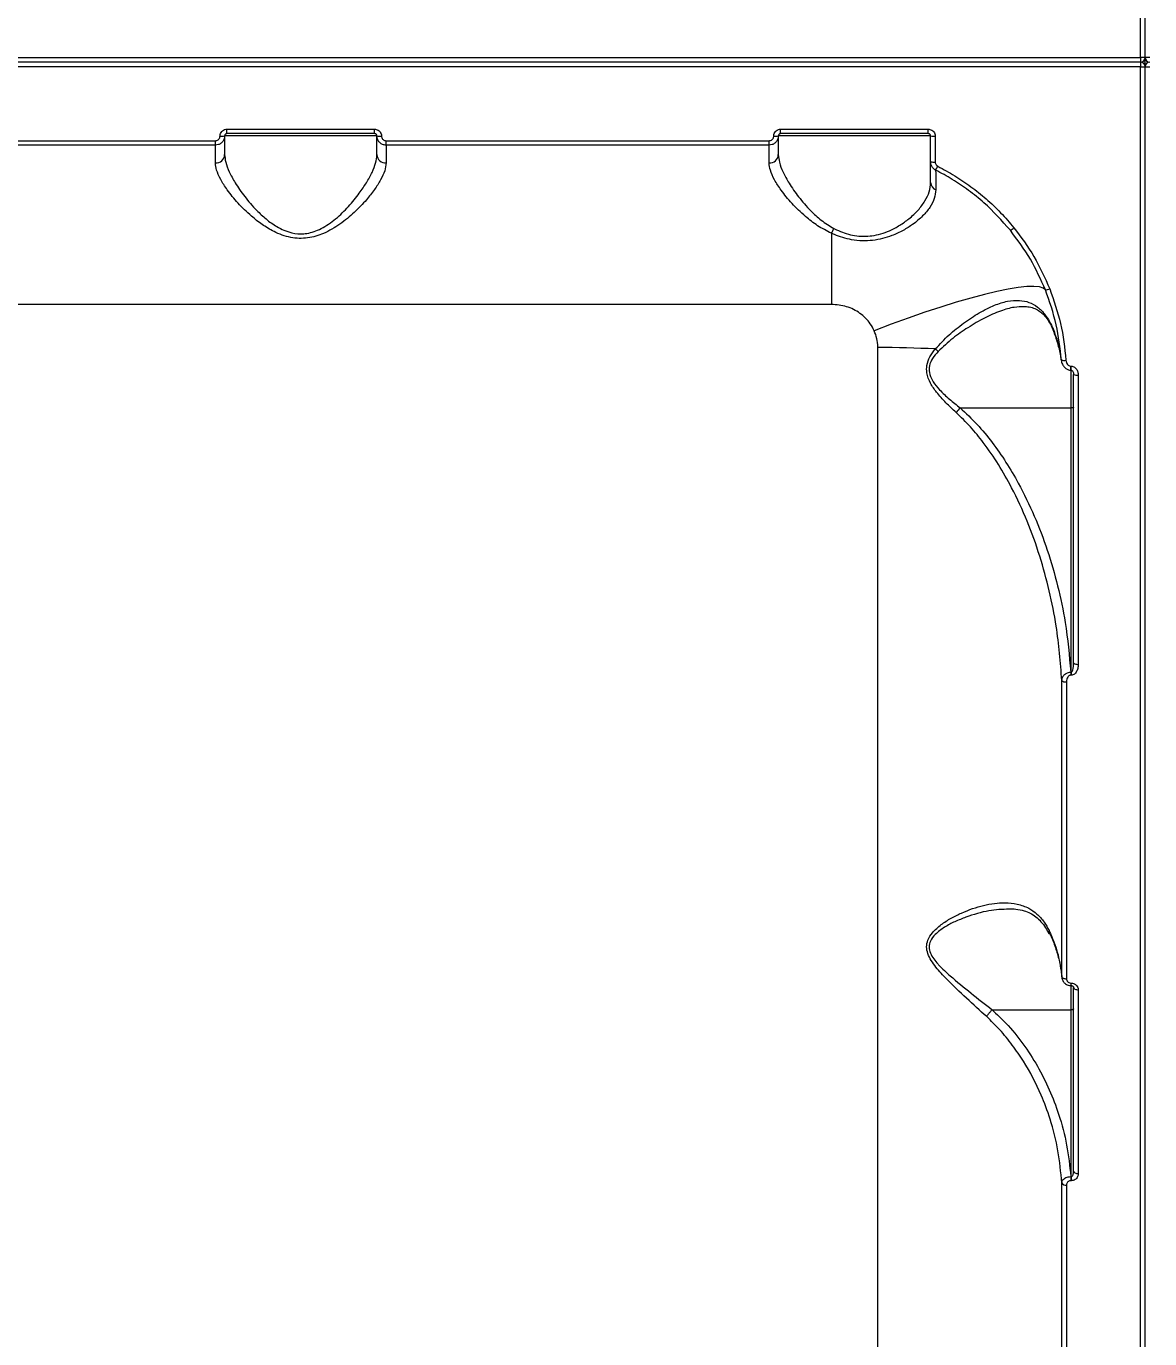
# Model space of a CAD drawing. Header units: millimetres. Extents: x -8760 to 8364, y -7998 to 7451.
# Drawn here: x -181.1 to 62.4, y -2685.2 to -2400.8 of the extents above; entities that cross this region are included whole.
import ezdxf

# ---------------------------------------------------------------- set-up
doc = ezdxf.new("R2010")
doc.units = ezdxf.units.MM
for name, color, linetype in [('DIKOM_ОБЪЕКТ', 7, 'Continuous'), ('DIKOM_РАЗМЕР_ЗОНА', 7, 'Continuous'), ('DIKOM_РАЗМЕР_ОБЪЕКТА', 7, 'Continuous')]:
    doc.layers.add(name, color=color, linetype=linetype)
doc.styles.add('style1', font='arial.ttf', dxfattribs={"width": 0.8})
doc.dimstyles.new('1-50', dxfattribs={"dimtxt": 300, "dimasz": 200, "dimexe": 100, "dimexo": 0, "dimgap": 100, "dimtad": 1, "dimtxsty": 'style1', "dimcen": 200, "dimclrd": 7, "dimclre": 7, "dimclrt": 7, "dimadec": 1, "dimazin": 2, "dimtfac": 1, "dimtmove": 0, "dimatfit": 2, "dimfxl": 0, "dimlwd": 25, "dimlwe": 18, "dimarcsym": 0})

# ---------------------------------------------------------------- blocks, each defined once
blk = doc.blocks.new('*D21')
at = {"layer": 'Defpoints', "color": 0, "transparency": 16777216}
for p in [(-7755.65, -10.55), (8364.4, -2410.44), (8364.4, -7897.56)]:
    blk.add_point(p, dxfattribs=at)
at = {"layer": 'DIKOM_РАЗМЕР_ЗОНА', "color": 7, "lineweight": 18, "transparency": 16777216}
for p, q in [((-7755.65, -10.55), (-7755.65, -7997.56)), ((8364.4, -2410.44), (8364.4, -7997.56))]:
    blk.add_line(p, q, dxfattribs=at)
at = {"layer": 'DIKOM_РАЗМЕР_ЗОНА', "color": 7, "lineweight": 25, "transparency": 16777216}
blk.add_line((-7555.65, -7897.56), (8164.4, -7897.56), dxfattribs=at)
at = {"layer": 'DIKOM_РАЗМЕР_ЗОНА', "color": 7, "transparency": 16777216}
for points in [[(-7555.65, -7864.23), (-7555.65, -7930.9), (-7755.65, -7897.56)], [(8164.4, -7864.23), (8164.4, -7930.9), (8364.4, -7897.56)]]:
    blk.add_solid(points, dxfattribs=at)
at = {"layer": 'DIKOM_РАЗМЕР_ЗОНА', "color": 7, "transparency": 16777216, "insert": (1040.74, -7644.39), "char_height": 300, "attachment_point": 5, "style": 'style1'}
blk.add_mtext('16100', dxfattribs=at)
blk = doc.blocks.new('*D19')
at = {"layer": 'Defpoints', "color": 0, "transparency": 16777216}
for p in [(-5756.7, -306.55), (6365.48, -2710.55), (6365.48, -7111.41)]:
    blk.add_point(p, dxfattribs=at)
at = {"layer": 'DIKOM_РАЗМЕР_ОБЪЕКТА', "color": 7, "lineweight": 18, "transparency": 16777216}
for p, q in [((-5756.7, -306.55), (-5756.7, -7211.41)), ((6365.48, -2710.55), (6365.48, -7211.41))]:
    blk.add_line(p, q, dxfattribs=at)
at = {"layer": 'DIKOM_РАЗМЕР_ОБЪЕКТА', "color": 7, "lineweight": 25, "transparency": 16777216}
blk.add_line((-5556.7, -7111.41), (6165.48, -7111.41), dxfattribs=at)
at = {"layer": 'DIKOM_РАЗМЕР_ОБЪЕКТА', "color": 7, "transparency": 16777216}
for points in [[(-5556.7, -7078.08), (-5556.7, -7144.75), (-5756.7, -7111.41)], [(6165.48, -7078.08), (6165.48, -7144.75), (6365.48, -7111.41)]]:
    blk.add_solid(points, dxfattribs=at)
at = {"layer": 'DIKOM_РАЗМЕР_ОБЪЕКТА', "color": 7, "transparency": 16777216, "insert": (1047.24, -6858.24), "char_height": 300, "attachment_point": 5, "style": 'style1'}
blk.add_mtext('12100', dxfattribs=at)

msp = doc.modelspace()

# ---------------------------------------------------------------- linework, layer by layer
at = {"layer": 'DIKOM_ОБЪЕКТ', "color": 7, "linetype": 'Continuous', "lineweight": 15}
for p, q in [((60.392, -2407.552), (60.392, -1988.554)), ((61.392, -2407.554), (61.392, -1989.554)), ((-423.608, -2407.552), (60.392, -2407.552)), ((60.392, -2408.554), (-423.608, -2408.554)), ((60.392, -2407.552), (60.392, -2408.554)), ((60.392, -2408.554), (60.392, -2409.557)), ((61.392, -2409.554), (61.392, -2407.554)), ((60.392, -2409.557), (-423.608, -2409.557)), ((60.392, -2828.554), (60.392, -2409.557)), ((61.392, -2827.554), (61.392, -2409.554)), ((-137.608, -2423.089), (-105.608, -2423.089)), ((-137.608, -2424.054), (-137.608, -2423.089)), ((-105.608, -2424.054), (-105.608, -2423.089)), ((-17.608, -2423.089), (14.392, -2423.089)), ((-17.608, -2424.054), (-17.608, -2423.089)), ((14.392, -2424.054), (14.392, -2423.089)), ((-223.108, -2425.595), (-140.108, -2425.595)), ((-140.108, -2426.554), (-140.108, -2425.595)), ((-138.108, -2424.554), (-138.108, -2428.605)), ((-105.108, -2424.554), (-138.108, -2424.554)), ((-105.608, -2424.054), (-137.608, -2424.054)), ((-105.108, -2428.605), (-105.108, -2424.554)), ((-103.108, -2425.595), (-20.108, -2425.595)), ((-103.108, -2426.554), (-103.108, -2425.595)), ((-20.108, -2426.554), (-20.108, -2425.595)), ((-18.108, -2424.554), (-18.108, -2428.605)), ((14.892, -2424.554), (-18.108, -2424.554)), ((14.392, -2424.054), (-17.608, -2424.054)), ((14.892, -2430.167), (14.892, -2424.554)), ((15.892, -2424.592), (15.892, -2430.219)), ((-140.108, -2426.554), (-223.108, -2426.554)), ((-140.108, -2430.412), (-140.108, -2426.554)), ((-103.108, -2426.554), (-103.108, -2430.412)), ((-20.108, -2426.554), (-103.108, -2426.554)), ((-20.108, -2430.412), (-20.108, -2426.554)), ((-6.608, -2445.648), (-6.608, -2461.057)), ((-6.608, -2461.057), (-356.608, -2461.057)), ((41.494, -2466.705), (41.504, -2466.728)), ((3.442, -2790.554), (3.442, -2470.402)), ((45.297, -2474.458), (45.392, -2474.458)), ((45.297, -2475.301), (45.297, -2474.458)), ((45.392, -2475.301), (45.392, -2474.458)), ((45.297, -2475.301), (45.392, -2475.301)), ((45.392, -2483.471), (45.392, -2475.291)), ((45.892, -2538.755), (45.892, -2476.238)), ((46.892, -2476.4), (46.892, -2539.066)), ((21.279, -2483.471), (45.392, -2483.471)), ((45.392, -2540.76), (45.392, -2483.471)), ((43.334, -2606.749), (43.334, -2542.569)), ((45.27, -2540.76), (45.392, -2540.76)), ((45.27, -2540.76), (45.27, -2541.407)), ((45.392, -2541.407), (45.27, -2541.407)), ((45.392, -2540.76), (45.392, -2541.407)), ((44.332, -2542.866), (44.332, -2607.187)), ((43.268, -2606.458), (43.302, -2606.883)), ((45.359, -2608.16), (45.392, -2608.16)), ((45.359, -2608.684), (45.359, -2608.16)), ((45.359, -2608.684), (45.392, -2608.684)), ((45.392, -2608.684), (45.392, -2608.16)), ((45.392, -2613.907), (45.392, -2608.683)), ((45.892, -2648.866), (45.892, -2609.097)), ((46.892, -2609.576), (46.892, -2649.439)), ((28.231, -2613.907), (45.392, -2613.907)), ((45.392, -2650.061), (45.392, -2613.907)), ((45.288, -2650.061), (45.392, -2650.061)), ((45.288, -2650.061), (45.288, -2650.961)), ((45.392, -2650.061), (45.392, -2650.961)), ((43.334, -2717.221), (43.334, -2651.39)), ((44.332, -2651.927), (44.332, -2717.904)), ((45.392, -2650.961), (45.288, -2650.961))]:
    msp.add_line(p, q, dxfattribs=at)
at = {"layer": 'DIKOM_ОБЪЕКТ', "color": 7, "linetype": 'Continuous', "lineweight": 15, "flags": 128}
for points in [[(39.785, -2457.938), (39.308, -2457.524), (38.469, -2457.26), (37.276, -2457.151), (35.742, -2457.196), (33.882, -2457.396), (31.714, -2457.749), (29.259, -2458.251), (26.541, -2458.897), (23.589, -2459.681), (20.429, -2460.595), (17.095, -2461.63), (13.618, -2462.776), (10.033, -2464.021), (6.376, -2465.353), (2.682, -2466.76)], [(41.438, -2466.376), (41.468, -2466.627), (41.494, -2466.705)], [(45.892, -2483.305), (45.882, -2483.338), (45.853, -2483.369), (45.807, -2483.397), (45.745, -2483.422), (45.669, -2483.443), (45.583, -2483.458), (45.489, -2483.468), (45.392, -2483.471)], [(45.892, -2538.755), (45.911, -2538.816), (45.968, -2538.874), (46.06, -2538.928), (46.185, -2538.975), (46.336, -2539.013), (46.509, -2539.042), (46.697, -2539.06), (46.892, -2539.066)], [(43.334, -2606.749), (43.365, -2606.836), (43.43, -2606.919), (43.527, -2606.995), (43.651, -2607.061), (43.799, -2607.115), (43.966, -2607.154), (44.146, -2607.179), (44.332, -2607.187)], [(45.892, -2609.097), (45.911, -2609.191), (45.968, -2609.28), (46.06, -2609.363), (46.185, -2609.436), (46.336, -2609.495), (46.509, -2609.54), (46.697, -2609.567), (46.892, -2609.576)], [(45.892, -2613.746), (45.882, -2613.777), (45.853, -2613.807), (45.807, -2613.835), (45.745, -2613.859), (45.669, -2613.88), (45.583, -2613.894), (45.489, -2613.904), (45.392, -2613.907)], [(45.892, -2648.866), (45.911, -2648.978), (45.968, -2649.085), (46.06, -2649.184), (46.185, -2649.271), (46.336, -2649.343), (46.509, -2649.396), (46.697, -2649.428), (46.892, -2649.439)]]:
    msp.add_lwpolyline(points, dxfattribs=at)
at = {"layer": 'DIKOM_ОБЪЕКТ', "color": 7, "linetype": 'Continuous', "lineweight": 15}
for centre, radius, start, end in [((60.644, -2511.5), 103.948, 89.58779, 90.13902), ((60.392, -2407.554), 1, 270, 0), ((60.392, -2409.554), 1, 0, 90), ((62.139, -2511.529), 103.977, 89.86106, 90.41213), ((62.392, -2407.554), 1, 180, 270), ((62.392, -2409.554), 1, 90, 180), ((60.64, -2303.89), 105.667, 269.86547, 270.40773), ((62.144, -2303.859), 105.697, 269.59235, 270.13445), ((-138.859, -2418.018), 6.579, 267.82406, 276.54835), ((-104.358, -2418.021), 6.576, 263.44974, 272.17733), ((-18.859, -2418.018), 6.579, 267.82406, 276.54835), ((15.642, -2418.021), 6.576, 263.44974, 272.17733), ((-140.017, -2428.503), 1.911, 267.24766, 356.95259), ((-103.2, -2428.503), 1.911, 183.04741, 272.75234), ((-20.017, -2428.503), 1.911, 267.24766, 356.95259), ((15.642, -2425.335), 4.89, 261.17246, 272.92422), ((7.742, -2426.965), 9.636, 328.83981, 334.50477), ((16.652, -2434.6), 1.761, 181.82847, 248.86023), ((-12.966, -2441.698), 7.485, 328.14947, 337.16686), ((30.538, -2441.846), 3.55, 297.45, 312.80072), ((39.629, -2455.563), 2.38, 273.76424, 297.08716), ((3.562, -2706.807), 236.405, 87.00374, 90.02925), ((20.081, -2466.305), 6.071, 226.72684, 234.35895), ((43.87, -2471.221), 1.971, 250.87044, 280.20121), ((46.648, -2474.732), 1.686, 243.34066, 278.30673), ((27.419, -2489.458), 8.576, 135.72362, 144.58938), ((44.129, -2541.721), 1.163, 226.8684, 280.02927), ((44.182, -2651.01), 0.929, 204.11098, 279.28373)]:
    msp.add_arc(centre, radius, start, end, dxfattribs=at)
for points, knots in [([(-139.108, -2424.592), (-139.101, -2424.481), (-139.083, -2424.202), (-138.903, -2423.779), (-138.564, -2423.398), (-138.114, -2423.139), (-137.777, -2423.105), (-137.608, -2423.089)], [0, 0, 0, 0, 0.1418432, 0.3567215, 0.5713274, 0.7857229, 1, 1, 1, 1]), ([(-105.608, -2423.089), (-105.498, -2423.096), (-105.22, -2423.114), (-104.798, -2423.294), (-104.417, -2423.634), (-104.158, -2424.085), (-104.125, -2424.423), (-104.108, -2424.592)], [0, 0, 0, 0, 0.1405969, 0.3550832, 0.5698697, 0.7848831, 1, 1, 1, 1]), ([(-19.108, -2424.592), (-19.101, -2424.481), (-19.083, -2424.202), (-18.903, -2423.779), (-18.564, -2423.398), (-18.114, -2423.139), (-17.777, -2423.105), (-17.608, -2423.089)], [0, 0, 0, 0, 0.1418432, 0.3567215, 0.5713274, 0.7857229, 1, 1, 1, 1]), ([(14.392, -2423.089), (14.502, -2423.096), (14.78, -2423.114), (15.202, -2423.294), (15.583, -2423.634), (15.842, -2424.085), (15.875, -2424.423), (15.892, -2424.592)], [0, 0, 0, 0, 0.1406403, 0.3551158, 0.5698914, 0.784894, 1, 1, 1, 1]), ([(-138.108, -2424.554), (-138.118, -2424.702), (-138.143, -2425.074), (-138.383, -2425.637), (-138.835, -2426.144), (-139.434, -2426.488), (-139.884, -2426.532), (-140.108, -2426.554)], [0, 0, 0, 0, 0.14171743, 0.35641735, 0.57095318, 0.78545777, 1, 1, 1, 1]), ([(-140.108, -2425.595), (-139.996, -2425.584), (-139.771, -2425.561), (-139.472, -2425.389), (-139.246, -2425.135), (-139.126, -2424.853), (-139.113, -2424.666), (-139.108, -2424.592)], [0, 0, 0, 0, 0.2142487, 0.4285866, 0.6431397, 0.8580625, 1, 1, 1, 1]), ([(-137.608, -2424.054), (-137.665, -2424.06), (-137.777, -2424.071), (-137.927, -2424.157), (-138.04, -2424.284), (-138.1, -2424.424), (-138.106, -2424.517), (-138.108, -2424.554)], [0, 0, 0, 0, 0.21402875, 0.42818667, 0.64278306, 0.85790467, 1, 1, 1, 1]), ([(-105.108, -2424.554), (-105.114, -2424.498), (-105.125, -2424.386), (-105.211, -2424.236), (-105.338, -2424.123), (-105.479, -2424.063), (-105.572, -2424.057), (-105.608, -2424.054)], [0, 0, 0, 0, 0.21549743, 0.43065321, 0.64535769, 0.85960597, 1, 1, 1, 1]), ([(-103.108, -2426.554), (-103.255, -2426.545), (-103.626, -2426.52), (-104.189, -2426.281), (-104.697, -2425.829), (-105.042, -2425.229), (-105.086, -2424.779), (-105.108, -2424.554)], [0, 0, 0, 0, 0.1407129, 0.3554397, 0.5702892, 0.7851502, 1, 1, 1, 1]), ([(-104.108, -2424.592), (-104.097, -2424.705), (-104.075, -2424.931), (-103.903, -2425.231), (-103.649, -2425.458), (-103.368, -2425.578), (-103.182, -2425.59), (-103.108, -2425.595)], [0, 0, 0, 0, 0.2151466, 0.4301799, 0.6449571, 0.8594929, 1, 1, 1, 1]), ([(-18.108, -2424.554), (-18.118, -2424.702), (-18.143, -2425.074), (-18.383, -2425.637), (-18.835, -2426.144), (-19.434, -2426.488), (-19.884, -2426.532), (-20.108, -2426.554)], [0, 0, 0, 0, 0.14171803, 0.35641886, 0.57095559, 0.78549443, 1, 1, 1, 1]), ([(-20.108, -2425.595), (-19.996, -2425.584), (-19.771, -2425.561), (-19.472, -2425.389), (-19.246, -2425.135), (-19.126, -2424.853), (-19.113, -2424.666), (-19.108, -2424.592)], [0, 0, 0, 0, 0.2141755, 0.4285817, 0.6431367, 0.8580613, 1, 1, 1, 1]), ([(-17.608, -2424.054), (-17.665, -2424.06), (-17.777, -2424.071), (-17.927, -2424.157), (-18.04, -2424.284), (-18.1, -2424.424), (-18.106, -2424.517), (-18.108, -2424.554)], [0, 0, 0, 0, 0.21402875, 0.42818667, 0.64278306, 0.85790467, 1, 1, 1, 1]), ([(14.892, -2424.554), (14.886, -2424.498), (14.875, -2424.386), (14.789, -2424.236), (14.662, -2424.123), (14.521, -2424.063), (14.428, -2424.057), (14.392, -2424.054)], [0, 0, 0, 0, 0.21546488, 0.43058817, 0.64526022, 0.85947614, 1, 1, 1, 1]), ([(-138.108, -2428.605), (-138.061, -2429.129), (-137.96, -2430.265), (-137.157, -2432.346), (-135.802, -2434.858), (-133.833, -2437.704), (-131.538, -2440.377), (-129.161, -2442.593), (-127.169, -2444.044), (-125.262, -2445.028), (-123.33, -2445.683), (-121.599, -2445.827), (-119.977, -2445.636), (-118.692, -2445.309), (-116.501, -2444.364), (-113.903, -2442.528), (-111.176, -2439.847), (-108.996, -2437.163), (-107.313, -2434.663), (-106.118, -2432.453), (-105.283, -2430.37), (-105.167, -2429.198), (-105.108, -2428.605)], [0, 0, 0, 0, 0.0507143, 0.1099145, 0.1707246, 0.2426525, 0.3164729, 0.3637484, 0.4119872, 0.440046, 0.4688577, 0.5101009, 0.5210855, 0.5468193, 0.5734074, 0.6369338, 0.7046118, 0.7741489, 0.830251, 0.8873301, 0.9428799, 1, 1, 1, 1]), ([(-18.108, -2428.605), (-18.059, -2429.145), (-17.952, -2430.3), (-17.127, -2432.411), (-15.754, -2434.933), (-13.774, -2437.786), (-11.393, -2440.517), (-8.854, -2442.91), (-7.005, -2444.033), (-6.068, -2444.602)], [0, 0, 0, 0, 0.122711, 0.2624598, 0.4060145, 0.5749234, 0.7482627, 0.8723689, 1, 1, 1, 1]), ([(-103.108, -2430.412), (-103.173, -2430.967), (-103.302, -2432.079), (-104.228, -2434.056), (-105.576, -2436.177), (-107.462, -2438.554), (-109.913, -2441.134), (-113, -2443.692), (-116.398, -2445.727), (-119.521, -2446.68), (-121.966, -2446.798), (-123.843, -2446.586), (-125.677, -2446.063), (-127.792, -2445.142), (-130.044, -2443.763), (-132.694, -2441.662), (-135.297, -2439.109), (-137.504, -2436.391), (-139.038, -2433.983), (-139.942, -2431.994), (-140.056, -2430.91), (-140.108, -2430.412)], [0, 0, 0, 0, 0.0554752, 0.1110245, 0.1664976, 0.2220058, 0.2900238, 0.3579632, 0.4226756, 0.4774066, 0.5052469, 0.5330944, 0.5627099, 0.5923743, 0.6404302, 0.688582, 0.7603265, 0.8320621, 0.8910004, 0.9498677, 1, 1, 1, 1]), ([(-6.608, -2445.648), (-7.631, -2445.125), (-9.681, -2444.079), (-12.525, -2441.802), (-15.23, -2439.188), (-17.451, -2436.462), (-19.004, -2434.045), (-19.934, -2432.027), (-20.053, -2430.925), (-20.108, -2430.412)], [0, 0, 0, 0, 0.1281545, 0.2567425, 0.4268182, 0.5968806, 0.7373116, 0.8775714, 1, 1, 1, 1]), ([(15.988, -2431.951), (15.936, -2431.923), (15.687, -2431.788), (15.304, -2431.441), (14.958, -2430.843), (14.914, -2430.392), (14.892, -2430.167)], [0, 0, 0, 0, 0.0806308, 0.3870684, 0.693572, 1, 1, 1, 1]), ([(14.892, -2434.656), (14.892, -2433.81), (14.892, -2432.068), (14.892, -2430.493), (14.892, -2430.277), (14.892, -2430.167)], [0, 0, 0, 0, 0.3175199, 0.6539179, 1, 1, 1, 1]), ([(15.892, -2430.219), (15.903, -2430.332), (15.925, -2430.557), (16.098, -2430.857), (16.289, -2431.031), (16.414, -2431.099), (16.44, -2431.113)], [0, 0, 0, 0, 0.3067184, 0.6133068, 0.919446, 1, 1, 1, 1]), ([(16.44, -2431.113), (17.681, -2431.781), (20.165, -2433.119), (23.663, -2435.506), (26.992, -2438.181), (30.128, -2441.145), (32.01, -2443.349), (32.951, -2444.451)], [0, 0, 0, 0, 0.19767986, 0.39538757, 0.59308899, 0.79654579, 1, 1, 1, 1]), ([(15.988, -2431.951), (15.989, -2432.047), (15.992, -2432.242), (16.001, -2433.649), (16.01, -2435.131), (16.015, -2435.994), (16.017, -2436.242)], [0, 0, 0, 0, 0.3362293, 0.6822358, 0.908786, 1, 1, 1, 1]), ([(32.175, -2444.997), (30.336, -2442.936), (27.551, -2439.814), (23.163, -2436.321), (19.676, -2433.931), (17.205, -2432.605), (15.988, -2431.951)], [0, 0, 0, 0, 0.3951684, 0.5986726, 0.8021801, 1, 1, 1, 1]), ([(16.017, -2436.242), (15.957, -2436.856), (15.835, -2438.103), (14.83, -2440.016), (13.253, -2441.926), (11.255, -2443.619), (8.963, -2445.066), (6.747, -2446.102), (4.503, -2446.824), (2.36, -2447.233), (0.08, -2447.341), (-2.765, -2447.041), (-5.015, -2446.346), (-6.395, -2445.741), (-6.608, -2445.648)], [0, 0, 0, 0, 0.1084788, 0.2202189, 0.3276471, 0.4383072, 0.5238032, 0.611506, 0.6745152, 0.7390856, 0.8027749, 0.8688983, 0.9797338, 1, 1, 1, 1]), ([(-6.068, -2444.602), (-5.872, -2444.701), (-4.617, -2445.329), (-2.633, -2446.029), (-0.13, -2446.345), (1.279, -2446.296), (2.708, -2446.116), (4.152, -2445.796), (6.214, -2445.033), (8.284, -2443.93), (10.396, -2442.42), (12.276, -2440.631), (13.743, -2438.647), (14.705, -2436.625), (14.829, -2435.318), (14.892, -2434.656)], [0, 0, 0, 0, 0.02010095, 0.12872534, 0.18527205, 0.24400343, 0.25486351, 0.31679239, 0.38059115, 0.46641827, 0.55462971, 0.66382434, 0.77616518, 0.88655508, 1, 1, 1, 1]), ([(39.785, -2457.938), (38.777, -2455.666), (36.738, -2451.069), (33.708, -2447.037), (32.175, -2444.997)], [0, 0, 0, 0, 0.4941558, 1, 1, 1, 1]), ([(32.951, -2444.451), (34.48, -2446.488), (37.575, -2450.608), (39.659, -2455.306), (40.713, -2457.682)], [0, 0, 0, 0, 0.49417714, 1, 1, 1, 1]), ([(15.919, -2470.725), (16.893, -2469.677), (18.841, -2467.58), (22.138, -2465.023), (25.443, -2462.795), (28.645, -2461.191), (31.566, -2460.283), (34.069, -2460.082), (36.244, -2460.532), (38.112, -2461.535), (39.744, -2463.183), (40.814, -2464.918), (41.317, -2466.092), (41.438, -2466.376)], [0, 0, 0, 0, 0.10367902, 0.20754389, 0.32057527, 0.43354104, 0.53381371, 0.63400276, 0.71848684, 0.80291051, 0.88795734, 0.97292666, 1, 1, 1, 1]), ([(43.224, -2473.084), (42.953, -2470.53), (42.406, -2465.358), (40.666, -2460.432), (39.785, -2457.938)], [0, 0, 0, 0, 0.4938476, 1, 1, 1, 1]), ([(40.713, -2457.682), (41.592, -2460.168), (43.371, -2465.201), (43.934, -2470.486), (44.219, -2473.161)], [0, 0, 0, 0, 0.4938423, 1, 1, 1, 1]), ([(2.682, -2466.76), (2.415, -2466.241), (1.666, -2464.786), (-0.34, -2462.861), (-3.289, -2461.345), (-5.495, -2461.153), (-6.608, -2461.057)], [0, 0, 0, 0, 0.1529626, 0.4283692, 0.7114362, 1, 1, 1, 1]), ([(35.138, -2461.576), (34.441, -2461.588), (32.828, -2461.617), (29.959, -2462.459), (26.589, -2463.925), (23.105, -2465.996), (19.644, -2468.335), (17.576, -2470.271), (16.543, -2471.238)], [0, 0, 0, 0, 0.1248181, 0.2887468, 0.4750126, 0.6613845, 0.8308472, 1, 1, 1, 1]), ([(35.133, -2461.543), (35.306, -2461.536), (35.948, -2461.509), (36.918, -2461.73), (38.028, -2462.185), (38.988, -2462.879), (39.87, -2463.796), (40.653, -2464.956), (41.201, -2465.958), (41.438, -2466.6), (41.487, -2466.732)], [0, 0, 0, 0, 0.0619112, 0.2305044, 0.4060333, 0.553237, 0.692146, 0.8399179, 0.9668585, 1, 1, 1, 1]), ([(3.442, -2470.402), (3.441, -2470.343), (3.437, -2469.703), (3.309, -2468.45), (2.894, -2467.33), (2.682, -2466.76)], [0, 0, 0, 0, 0.0468093, 0.5142791, 1, 1, 1, 1]), ([(41.438, -2466.376), (41.806, -2467.355), (42.633, -2469.554), (43.013, -2471.824), (43.224, -2473.084)], [0, 0, 0, 0, 0.4451117, 1, 1, 1, 1]), ([(41.442, -2466.723), (41.531, -2466.938), (41.993, -2468.047), (42.607, -2470.095), (43.058, -2472.064), (43.165, -2473.12), (43.177, -2473.243)], [0, 0, 0, 0, 0.1011263, 0.5220075, 0.9441579, 1, 1, 1, 1]), ([(20.429, -2484.489), (19.687, -2483.801), (18.203, -2482.426), (16.303, -2480.319), (14.8, -2478.18), (14.002, -2476.151), (14.031, -2474.13), (14.709, -2472.337), (15.505, -2471.277), (15.919, -2470.725)], [0, 0, 0, 0, 0.1847813, 0.3692486, 0.5090863, 0.6522149, 0.7508603, 0.8702115, 1, 1, 1, 1]), ([(16.543, -2471.238), (16.11, -2471.723), (15.293, -2472.638), (14.562, -2474.236), (14.532, -2475.959), (15.022, -2477.106), (15.783, -2478.352), (16.973, -2479.782), (18.961, -2481.648), (20.506, -2482.863), (21.279, -2483.471)], [0, 0, 0, 0, 0.1298012, 0.2451274, 0.3384664, 0.4557888, 0.4772321, 0.6177213, 0.8086928, 1, 1, 1, 1]), ([(43.247, -2473.233), (43.249, -2473.273), (43.265, -2473.623), (43.508, -2474.204), (44.008, -2474.845), (44.62, -2475.195), (45.078, -2475.339), (45.295, -2475.299), (45.299, -2475.299)], [0, 0, 0, 0, 0.03745482, 0.33208262, 0.5750978, 0.79238504, 0.99642034, 1, 1, 1, 1]), ([(44.219, -2473.161), (44.244, -2473.327), (44.293, -2473.655), (44.523, -2474.057), (44.808, -2474.32), (45.073, -2474.442), (45.235, -2474.453), (45.297, -2474.458)], [0, 0, 0, 0, 0.2734463, 0.5393172, 0.7386849, 0.8989683, 1, 1, 1, 1]), ([(45.392, -2474.458), (45.501, -2474.467), (45.755, -2474.489), (46.145, -2474.689), (46.529, -2475.079), (46.83, -2475.673), (46.87, -2476.149), (46.892, -2476.4)], [0, 0, 0, 0, 0.1205825, 0.2783689, 0.4705807, 0.7208345, 1, 1, 1, 1]), ([(45.331, -2475.312), (45.347, -2475.307), (45.377, -2475.299), (45.428, -2475.303), (45.497, -2475.327), (45.61, -2475.409), (45.757, -2475.605), (45.876, -2475.9), (45.874, -2476.132), (45.874, -2476.24)], [0, 0, 0, 0, 0.041258, 0.0759073, 0.1211306, 0.2247323, 0.4217079, 0.7317122, 1, 1, 1, 1]), ([(43.334, -2542.569), (43.026, -2538.634), (42.515, -2532.106), (40.699, -2523.123), (38.623, -2515.522), (35.931, -2508.031), (32.89, -2501.422), (29.667, -2495.734), (26.664, -2491.35), (23.597, -2487.564), (21.488, -2485.516), (20.429, -2484.489)], [0, 0, 0, 0, 0.1867517, 0.3097302, 0.4327024, 0.5585117, 0.6842835, 0.7740096, 0.8643084, 0.9318927, 1, 1, 1, 1]), ([(21.279, -2483.471), (22.533, -2484.641), (25.043, -2486.982), (28.318, -2490.988), (31.294, -2495.255), (34.41, -2500.554), (37.469, -2506.887), (40.297, -2514.347), (42.52, -2522.057), (44.385, -2530.878), (44.948, -2537.158), (45.27, -2540.76)], [0, 0, 0, 0, 0.0792689, 0.158594, 0.2405903, 0.3226079, 0.4472328, 0.5718943, 0.6998625, 0.8278379, 1, 1, 1, 1]), ([(45.392, -2540.76), (45.409, -2540.757), (45.447, -2540.752), (45.512, -2540.707), (45.625, -2540.562), (45.854, -2539.913), (45.875, -2539.272), (45.892, -2538.755)], [0, 0, 0, 0, 0.0239909, 0.0535197, 0.1071074, 0.279462, 1, 1, 1, 1]), ([(46.892, -2539.066), (46.87, -2539.37), (46.829, -2539.957), (46.522, -2540.683), (46.133, -2541.132), (45.761, -2541.364), (45.515, -2541.392), (45.392, -2541.407)], [0, 0, 0, 0, 0.30474427, 0.58762317, 0.76646872, 0.8828642, 1, 1, 1, 1]), ([(43.334, -2542.569), (43.368, -2542.337), (43.435, -2541.877), (43.847, -2541.322), (44.335, -2540.983), (44.804, -2540.802), (45.112, -2540.774), (45.27, -2540.76)], [0, 0, 0, 0, 0.270456, 0.5335427, 0.7181518, 0.8553161, 1, 1, 1, 1]), ([(45.27, -2541.407), (45.19, -2541.415), (45.031, -2541.433), (44.796, -2541.58), (44.555, -2541.861), (44.369, -2542.311), (44.344, -2542.675), (44.332, -2542.866)], [0, 0, 0, 0, 0.1206071, 0.2406017, 0.416849, 0.6949565, 1, 1, 1, 1]), ([(27.049, -2615.41), (25.591, -2614.085), (22.675, -2611.434), (18.912, -2607.868), (16.368, -2605.137), (15.008, -2603.286), (14.24, -2601.797), (13.936, -2600.249), (14.274, -2598.638), (15.401, -2596.983), (17.159, -2595.394), (19.337, -2594.022), (22.444, -2592.509), (26.387, -2591.123), (30.471, -2590.594), (33.714, -2590.927), (36.057, -2591.751), (37.987, -2593.093), (39.476, -2594.714), (40.23, -2596.112), (40.576, -2596.752)], [0, 0, 0, 0, 0.0924681, 0.1848984, 0.2390435, 0.2669431, 0.2946877, 0.3210894, 0.3475504, 0.3830709, 0.4307763, 0.4788847, 0.5269474, 0.6276772, 0.728241, 0.7911962, 0.8540642, 0.9053956, 0.9566761, 1, 1, 1, 1]), ([(31.885, -2592.102), (30.442, -2592.165), (27.396, -2592.299), (23.412, -2593.5), (20.165, -2594.784), (17.884, -2595.968), (16.036, -2597.365), (14.827, -2598.832), (14.458, -2600.286), (14.781, -2601.653), (15.536, -2602.911), (16.237, -2603.743), (17.387, -2604.987), (19.72, -2607.117), (23.659, -2610.318), (26.707, -2612.71), (28.231, -2613.907)], [0, 0, 0, 0, 0.1289546, 0.2721521, 0.3392686, 0.4064239, 0.4730008, 0.5201657, 0.554163, 0.588079, 0.6224434, 0.6570304, 0.6626881, 0.7379016, 0.8689216, 1, 1, 1, 1]), ([(31.858, -2592.039), (32.363, -2592.049), (33.522, -2592.072), (35.079, -2592.417), (36.514, -2592.942), (37.703, -2593.7), (38.819, -2594.767), (39.768, -2596.001), (40.286, -2596.991), (40.513, -2597.426)], [0, 0, 0, 0, 0.1332464, 0.3055918, 0.4476304, 0.5938006, 0.7432415, 0.8872469, 1, 1, 1, 1]), ([(40.576, -2596.752), (40.573, -2596.772), (40.546, -2596.933), (40.538, -2597.13), (40.635, -2597.255), (40.652, -2597.278)], [0, 0, 0, 0, 0.1036878, 0.8366875, 1, 1, 1, 1]), ([(40.576, -2596.752), (40.703, -2597.025), (41.5, -2598.741), (42.686, -2602.051), (43.115, -2605.162), (43.334, -2606.749)], [0, 0, 0, 0, 0.0849915, 0.5334702, 1, 1, 1, 1]), ([(40.634, -2597.289), (40.653, -2597.322), (41.148, -2598.226), (41.858, -2600.08), (42.708, -2602.842), (43.165, -2604.982), (43.249, -2606.195), (43.268, -2606.458)], [0, 0, 0, 0, 0.0114461, 0.3103643, 0.6119778, 0.9158212, 1, 1, 1, 1]), ([(43.344, -2606.863), (43.343, -2606.879), (43.329, -2607.133), (43.525, -2607.626), (43.978, -2608.217), (44.634, -2608.617), (45.127, -2608.652), (45.359, -2608.669)], [0, 0, 0, 0, 0.0155254, 0.2612814, 0.5139326, 0.7709951, 1, 1, 1, 1]), ([(44.332, -2607.187), (44.344, -2607.302), (44.37, -2607.531), (44.567, -2607.835), (44.854, -2608.055), (45.139, -2608.15), (45.308, -2608.157), (45.359, -2608.16)], [0, 0, 0, 0, 0.2336596, 0.467291, 0.6955205, 0.9086881, 1, 1, 1, 1]), ([(45.391, -2608.688), (45.417, -2608.687), (45.486, -2608.686), (45.597, -2608.718), (45.715, -2608.777), (45.816, -2608.871), (45.884, -2608.983), (45.881, -2609.059), (45.88, -2609.098)], [0, 0, 0, 0, 0.0675381, 0.1855353, 0.3241738, 0.5015558, 0.7457991, 1, 1, 1, 1]), ([(45.392, -2608.16), (45.467, -2608.163), (45.714, -2608.174), (46.128, -2608.31), (46.547, -2608.628), (46.836, -2609.072), (46.873, -2609.408), (46.892, -2609.576)], [0, 0, 0, 0, 0.0931647, 0.3039138, 0.5302351, 0.7652179, 1, 1, 1, 1]), ([(27.049, -2615.41), (27.076, -2615.363), (27.165, -2615.208), (27.391, -2614.873), (27.766, -2614.394), (28.074, -2614.07), (28.228, -2613.908)], [0, 0, 0, 0, 0.1074689, 0.3494854, 0.6747671, 1, 1, 1, 1]), ([(43.334, -2651.39), (43.111, -2649.076), (42.661, -2644.417), (41.037, -2638.062), (38.629, -2631.527), (35.836, -2626.153), (32.653, -2621.53), (30.003, -2618.279), (28.011, -2616.345), (27.049, -2615.41)], [0, 0, 0, 0, 0.1738754, 0.3501397, 0.4880608, 0.6922749, 0.7971151, 0.9019379, 1, 1, 1, 1]), ([(28.231, -2613.907), (28.231, -2613.907), (28.23, -2613.907), (28.229, -2613.907), (28.228, -2613.908), (28.228, -2613.908)], [0, 0, 0, 0, 0.39875924, 0.75684174, 1, 1, 1, 1]), ([(28.228, -2613.908), (29.238, -2614.861), (31.663, -2617.147), (34.981, -2621.227), (38.124, -2626.066), (40.71, -2631.194), (42.875, -2636.913), (44.546, -2643.211), (45.041, -2647.778), (45.288, -2650.061)], [0, 0, 0, 0, 0.099981, 0.2399037, 0.380321, 0.5203836, 0.6601439, 0.8300678, 1, 1, 1, 1]), ([(43.334, -2651.39), (43.336, -2651.364), (43.346, -2651.191), (43.464, -2650.888), (43.793, -2650.54), (44.223, -2650.285), (44.728, -2650.11), (45.1, -2650.078), (45.288, -2650.061)], [0, 0, 0, 0, 0.0391361, 0.2683174, 0.4664115, 0.6436415, 0.8199597, 1, 1, 1, 1]), ([(45.392, -2650.061), (45.417, -2650.058), (45.468, -2650.053), (45.568, -2649.995), (45.678, -2649.864), (45.784, -2649.636), (45.864, -2649.317), (45.89, -2649.049), (45.891, -2648.888), (45.892, -2648.866)], [0, 0, 0, 0, 0.0553076, 0.1098573, 0.2437198, 0.4175994, 0.6518246, 0.9518738, 1, 1, 1, 1]), ([(46.892, -2649.439), (46.891, -2649.468), (46.888, -2649.674), (46.804, -2650.03), (46.551, -2650.441), (46.219, -2650.731), (45.828, -2650.923), (45.537, -2650.948), (45.392, -2650.961)], [0, 0, 0, 0, 0.0392436, 0.2872202, 0.4951813, 0.6709968, 0.8352916, 1, 1, 1, 1]), ([(45.288, -2650.961), (45.194, -2650.969), (45.005, -2650.985), (44.753, -2651.107), (44.543, -2651.293), (44.386, -2651.552), (44.334, -2651.776), (44.332, -2651.907), (44.332, -2651.927)], [0, 0, 0, 0, 0.167292, 0.3344382, 0.5091348, 0.7130427, 0.9577622, 1, 1, 1, 1])]:
    msp.add_open_spline(points, degree=3, knots=knots, dxfattribs=at)

# ---------------------------------------------------------------- dimensions: what is measured, and where the dimension line sits
at = {"layer": 'DIKOM_РАЗМЕР_ЗОНА'}
dim = msp.add_linear_dim(base=(8364.404, -7897.564), p1=(-7755.645, -10.554), p2=(8364.404, -2410.44), text='16100', dimstyle='1-50', dxfattribs=at)
dim.commit()
dim.dimension.update_dxf_attribs({"geometry": '*D21', "text_midpoint": (1040.741, -7897.564), "dimtype": 160})
at = {"layer": 'DIKOM_РАЗМЕР_ОБЪЕКТА'}
dim = msp.add_linear_dim(base=(6365.479, -7111.412), p1=(-5756.695, -306.554), p2=(6365.479, -2710.554), text='12100', dimstyle='1-50', dxfattribs=at)
dim.commit()
dim.dimension.update_dxf_attribs({"geometry": '*D19', "text_midpoint": (1047.24, -7111.412), "dimtype": 160})

doc.saveas('drawing.dxf')
